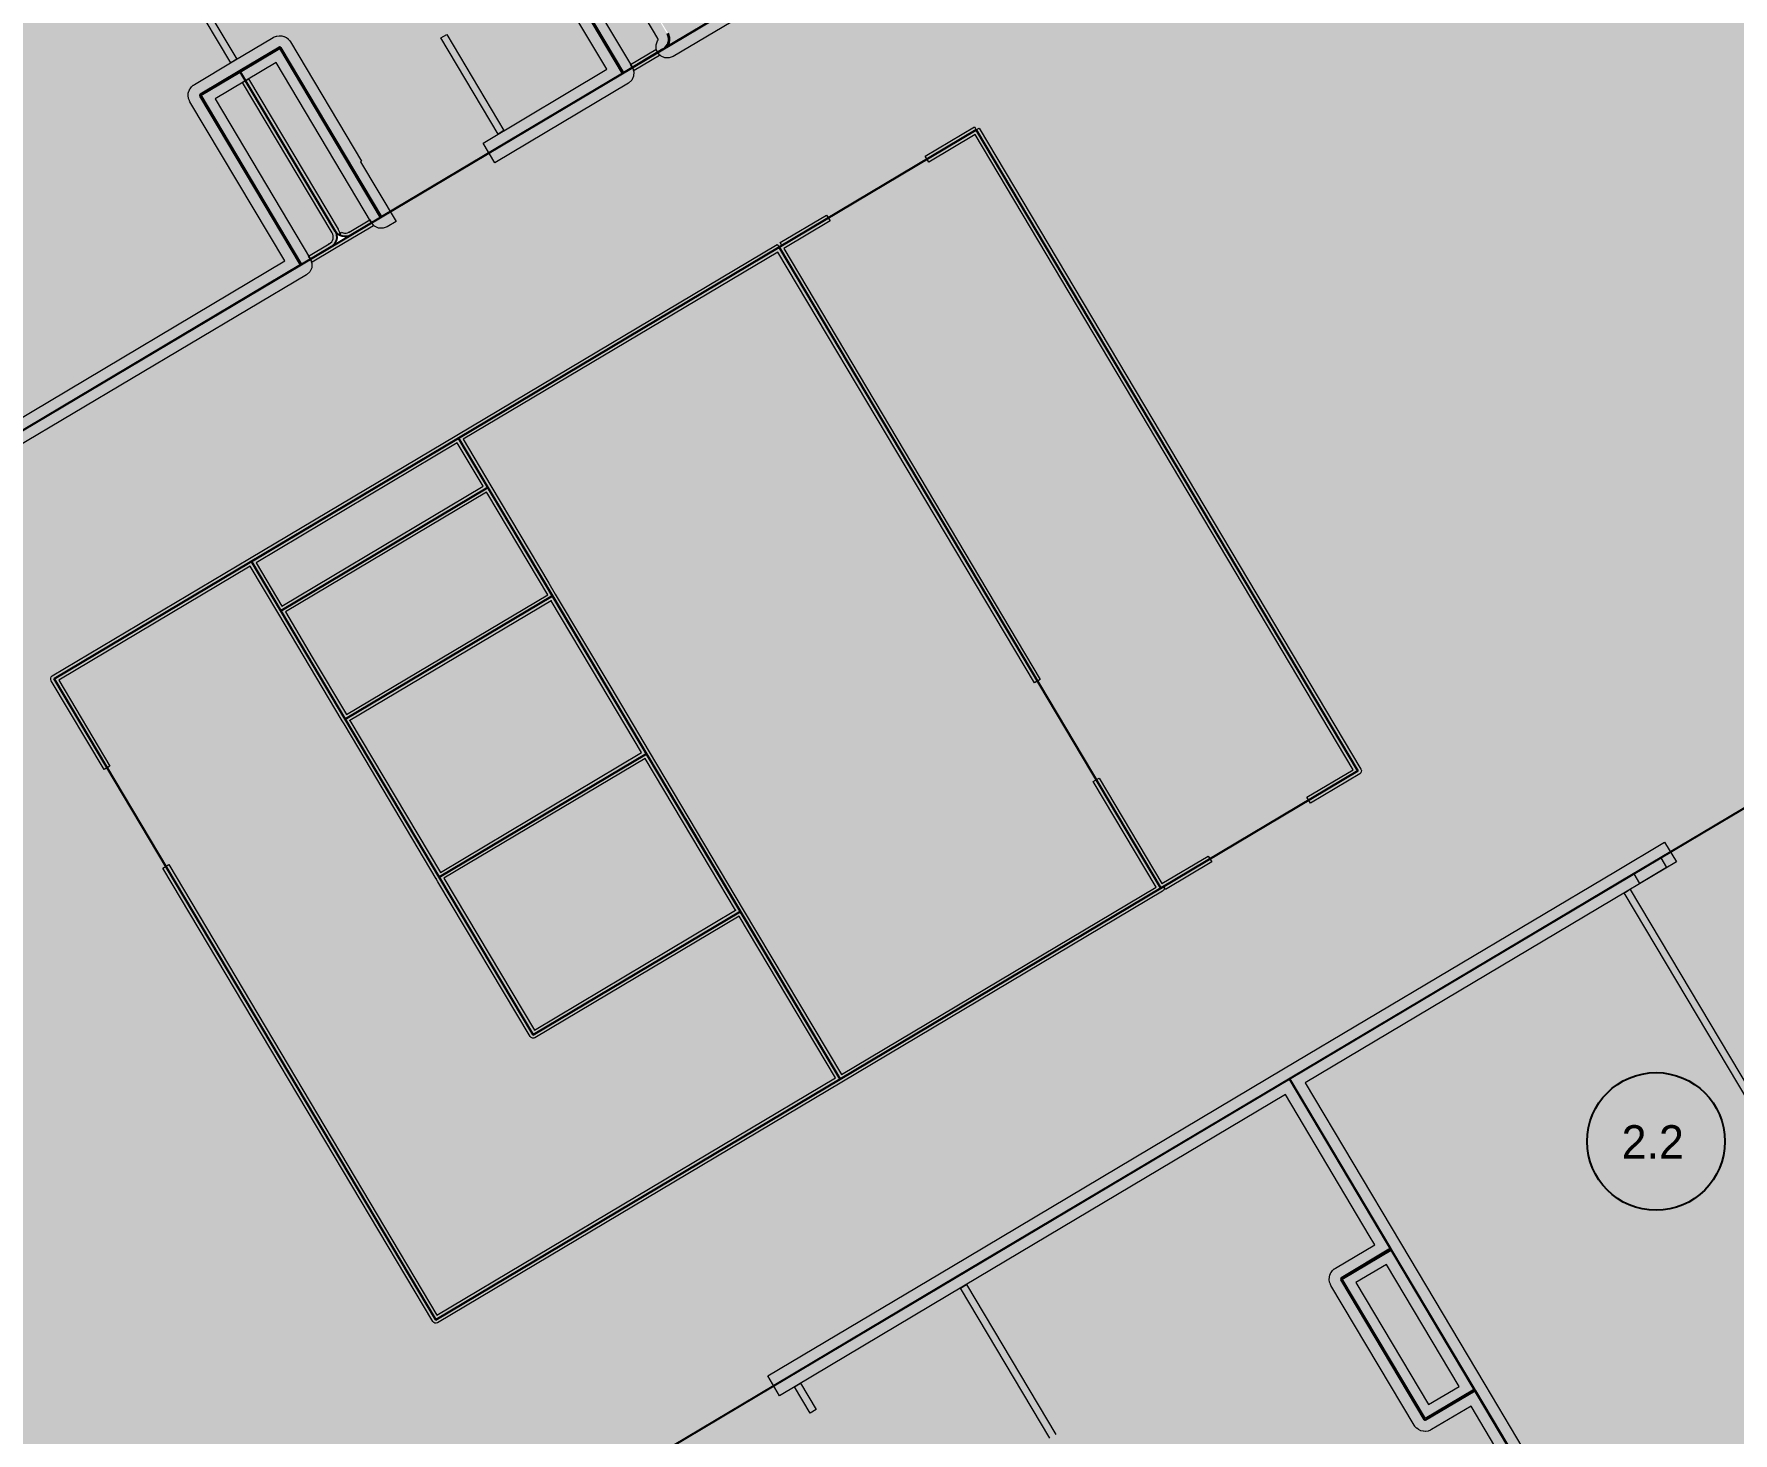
# Model space of a CAD drawing. Header units: millimetres. Extents: x 0 to 312583, y -208103 to 25097.
# Drawn here: x 54614 to 69416, y -187834 to -175643 of the extents above; entities that cross this region are included whole.
import ezdxf

# ---------------------------------------------------------------- set-up
doc = ezdxf.new("R2010")
doc.units = ezdxf.units.MM
doc.linetypes.add('Solid', pattern=[0])
for name, color, linetype, lineweight in [('Inner Walls', 5, 'Solid', 0), ('One-Bedroom Apartment', 151, 'Solid', 25), ('Room Objects', 47, 'Solid', 15), ('Room Walls', 47, 'Solid', 35), ('Service Area', 252, 'Solid', 25), ('Three-Bedroom Apartment', 250, 'Solid', 25), ('Two-Bedroom Apartment', 1, 'Solid', 35)]:
    doc.layers.add(name, color=color, linetype=linetype, lineweight=lineweight)
doc.styles.add('Dialog.plain', font='Dialog.plain')

msp = doc.modelspace()

# ---------------------------------------------------------------- hatches: boundary and pattern name
at = {"layer": 'One-Bedroom Apartment', "linetype": 'Solid', "lineweight": 25}
h = msp.add_hatch(color=250, dxfattribs=at)
h.paths.add_polyline_path([(62661, -186468), (65551, -184747), (66432, -186227), (66432, -186227), (66003, -186483), (66001, -186484), (66000, -186486), (65999, -186487), (65998, -186489), (65998, -186491), (65998, -186493), (65999, -186495), (65999, -186497), (66725, -187715), (66726, -187716), (66727, -187718), (66729, -187719), (66731, -187719), (66733, -187720), (66735, -187720), (66736, -187719), (66738, -187718), (67168, -187462), (67168, -187462), (68774, -190160), (62993, -193603), (59770, -188189)], flags=0)
h.paths.add_polyline_path([(63542, -187948), (63112, -188204), (63111, -188205), (63109, -188207), (63108, -188208), (63108, -188210), (63107, -188212), (63107, -188214), (63108, -188216), (63109, -188218), (63834, -189436), (63835, -189437), (63836, -189439), (63838, -189440), (63840, -189440), (63842, -189441), (63844, -189441), (63846, -189440), (63848, -189439), (64277, -189184), (64279, -189182), (64280, -189181), (64281, -189179), (64282, -189177), (64282, -189175), (64282, -189173), (64281, -189172), (64281, -189170), (63555, -187952), (63554, -187950), (63553, -187949), (63551, -187948), (63549, -187947), (63547, -187947), (63545, -187947), (63544, -187948)], flags=0)
at = {"layer": 'Room Objects', "linetype": 'Solid', "lineweight": 0}
msp.add_hatch(color=5, dxfattribs=at).paths.add_polyline_path([(68605, -183046), (68554, -182960), (68554, -182960), (68786, -182822), (68837, -182907), (68837, -182907)], flags=0)
at = {"layer": 'Service Area', "linetype": 'Solid', "lineweight": 25}
h = msp.add_hatch(color=254, dxfattribs=at)
h.paths.add_polyline_path([(78763, -176881), (46558, -196055), (46558, -196055), (43873, -191544), (41187, -187033), (73391, -167859), (73391, -167859), (76077, -172370)], flags=0)
h.paths.add_polyline_path([(58312, -179165), (54789, -181262), (58115, -186847), (61637, -184750), (64430, -183087), (66148, -182064), (62823, -176479), (61105, -177502)], flags=0)
for points in [[(58139, -173274), (58568, -173019), (60129, -175639), (60137, -175657), (60142, -175676), (60142, -175696), (60140, -175715), (60133, -175734), (60123, -175750), (60110, -175765), (60094, -175776), (59750, -175981)], [(57633, -177242), (57375, -177395), (57357, -177404), (57338, -177408), (57319, -177409), (57299, -177406), (57281, -177400), (57264, -177389), (57249, -177376), (57238, -177360), (56412, -175973), (56755, -175768)], [(56068, -176177), (56412, -175973), (57238, -177360), (57246, -177378), (57251, -177397), (57252, -177417), (57249, -177436), (57242, -177455), (57232, -177471), (57219, -177486), (57203, -177498), (56945, -177651)], [(62823, -176479), (66148, -182064), (64430, -183087), (61105, -177502)], [(61105, -177502), (64430, -183087), (61637, -184750), (58312, -179165)], [(58312, -179165), (56508, -180239), (56764, -180669), (57326, -181614), (58145, -182989), (58963, -184363), (60768, -183289), (60286, -182480), (61637, -184750), (58115, -186847), (54789, -181262)], [(58568, -179594), (56764, -180669), (56508, -180239), (58312, -179165)], [(59131, -180540), (57326, -181614), (56764, -180669), (58568, -179594)], [(59949, -181914), (58145, -182989), (57326, -181614), (59131, -180540)], [(60768, -183289), (58963, -184363), (58145, -182989), (59949, -181914)], [(66733, -187710), (66008, -186492), (66438, -186236), (67163, -187454)]]:
    msp.add_hatch(color=254, dxfattribs=at).paths.add_polyline_path(points, flags=0)
at = {"layer": 'Three-Bedroom Apartment', "linetype": 'Solid', "lineweight": 25}
msp.add_hatch(color=150, dxfattribs=at).paths.add_polyline_path([(54066, -172033), (62738, -166870), (65079, -170801), (65079, -170801), (64735, -171006), (64733, -171007), (64732, -171008), (64731, -171010), (64730, -171012), (64730, -171014), (64730, -171016), (64731, -171017), (64732, -171019), (65609, -172493), (63070, -174004), (60133, -175753), (60141, -175739), (60142, -175737), (60149, -175718), (60149, -175717), (60152, -175697), (60152, -175695), (60152, -175676), (60151, -175674), (60147, -175655), (60146, -175653), (60138, -175635), (60137, -175634), (58577, -173014), (58576, -173012), (58574, -173011), (58573, -173010), (58571, -173009), (58569, -173009), (58567, -173009), (58565, -173009), (58563, -173010), (58134, -173266), (58132, -173267), (58131, -173268), (58130, -173270), (58129, -173272), (58129, -173274), (58129, -173276), (58129, -173278), (58130, -173280), (59741, -175986), (57641, -177237), (57641, -177237), (56764, -175763), (56763, -175761), (56761, -175760), (56760, -175759), (56758, -175758), (56756, -175758), (56754, -175758), (56752, -175759), (56750, -175760), (56407, -175964), (56063, -176169), (56061, -176170), (56060, -176171), (56059, -176173), (56058, -176175), (56058, -176177), (56058, -176179), (56059, -176181), (56059, -176183), (56937, -177656), (54398, -179167), (51175, -173754)], flags=0)
at = {"layer": 'Two-Bedroom Apartment', "linetype": 'Solid', "lineweight": 25}
h = msp.add_hatch(color=151, dxfattribs=at)
h.paths.add_polyline_path([(68442, -183026), (70895, -181566), (71700, -182919), (71701, -182921), (71703, -182922), (71705, -182923), (71706, -182924), (71708, -182924), (71710, -182924), (71712, -182924), (71714, -182923), (72144, -182667), (72145, -182666), (72146, -182664), (72147, -182663), (72148, -182661), (72148, -182659), (72148, -182657), (72148, -182655), (72147, -182653), (71341, -181300), (74223, -179584), (77446, -184997), (74556, -186718), (68774, -190160), (65551, -184747)], flags=0)
h.paths.add_polyline_path([(72520, -184276), (72949, -184020), (72951, -184019), (72952, -184018), (72953, -184016), (72954, -184014), (72954, -184012), (72954, -184010), (72954, -184008), (72953, -184007), (72228, -182789), (72226, -182787), (72225, -182786), (72223, -182785), (72221, -182784), (72220, -182784), (72218, -182784), (72216, -182784), (72214, -182785), (71784, -183041), (71783, -183042), (71781, -183043), (71780, -183045), (71780, -183047), (71779, -183049), (71780, -183051), (71780, -183053), (71781, -183055), (72506, -184273), (72507, -184274), (72509, -184275), (72510, -184276), (72512, -184277), (72514, -184277), (72516, -184277), (72518, -184277)], flags=0)

# ---------------------------------------------------------------- linework, layer by layer
at = {"layer": 'Inner Walls', "color": 47, "linetype": 'Solid', "lineweight": 15}
for p, q in [((60049, -175681), (58537, -173142)), ((58263, -173305), (59827, -175935)), ((59604, -175951), (58044, -173331)), ((63122, -174090), (60184, -175839)), ((56355, -175878), (56699, -175674)), ((56699, -175674), (56708, -175669)), ((56708, -175669), (56709, -175668)), ((56709, -175668), (56728, -175662)), ((56728, -175662), (56730, -175661)), ((56730, -175661), (56749, -175658)), ((56749, -175658), (56751, -175658)), ((56751, -175658), (56771, -175659)), ((56771, -175659), (56773, -175660)), ((56773, -175660), (56792, -175664)), ((56792, -175664), (56794, -175665)), ((56794, -175665), (56811, -175673)), ((56811, -175673), (56813, -175674)), ((56813, -175674), (56829, -175686)), ((56829, -175686), (56830, -175688)), ((60051, -175687), (60049, -175681)), ((60052, -175689), (60051, -175687)), ((56830, -175688), (56843, -175702)), ((56843, -175702), (56844, -175704)), ((56844, -175704), (56850, -175712)), ((56850, -175712), (57469, -176752)), ((60034, -175738), (60047, -175702)), ((60035, -175775), (60034, -175738)), ((60050, -175810), (60035, -175775)), ((60047, -175702), (60051, -175695)), ((60077, -175836), (60050, -175810)), ((60051, -175695), (60052, -175693)), ((60052, -175691), (60052, -175689)), ((60052, -175693), (60052, -175691)), ((56012, -176083), (56355, -175878)), ((56724, -175891), (56192, -176208)), ((57555, -177288), (56724, -175891)), ((58527, -176593), (59604, -175951)), ((59827, -175935), (59840, -175972)), ((59840, -175972), (59838, -176011)), ((60111, -175851), (60077, -175836)), ((60149, -175852), (60111, -175851)), ((60184, -175839), (60149, -175852)), ((55965, -176139), (55973, -176121)), ((55973, -176121), (55974, -176120)), ((55974, -176120), (55986, -176104)), ((55986, -176104), (55987, -176103)), ((55987, -176103), (56002, -176089)), ((56002, -176089), (56003, -176088)), ((56003, -176088), (56012, -176083)), ((59793, -176072), (58629, -176765)), ((59822, -176046), (59793, -176072)), ((59838, -176011), (59822, -176046)), ((55958, -176181), (55959, -176162)), ((55958, -176183), (55958, -176181)), ((55961, -176203), (55958, -176183)), ((55959, -176160), (55964, -176141)), ((55959, -176162), (55959, -176160)), ((55961, -176205), (55961, -176203)), ((55968, -176223), (55961, -176205)), ((55964, -176141), (55965, -176139)), ((55969, -176225), (55968, -176223)), ((55973, -176234), (55969, -176225)), ((56800, -177621), (55973, -176234)), ((56192, -176208), (57023, -177605)), ((58629, -176765), (58527, -176593)), ((57469, -176752), (57460, -176757)), ((57460, -176757), (57770, -177276)), ((57581, -177317), (57555, -177288)), ((57770, -177276), (57692, -177323)), ((57617, -177334), (57581, -177317)), ((57656, -177336), (57617, -177334)), ((57692, -177323), (57656, -177336)), ((57023, -177605), (57036, -177642)), ((54433, -179030), (56800, -177621)), ((56988, -177742), (54449, -179253)), ((57017, -177716), (56988, -177742)), ((57034, -177681), (57017, -177716)), ((57036, -177642), (57034, -177681)), ((68391, -182940), (68820, -182684)), ((68820, -182684), (68923, -182856)), ((65500, -184661), (68391, -182940)), ((68923, -182856), (68493, -183112)), ((68493, -183112), (65688, -184782)), ((62609, -186382), (65500, -184661)), ((65688, -184782), (66518, -186176)), ((65517, -184884), (62712, -186554)), ((66247, -186111), (65517, -184884)), ((65952, -186397), (66295, -186193)), ((66295, -186193), (66247, -186111)), ((66518, -186176), (67254, -187411)), ((61008, -187336), (62609, -186382)), ((65898, -186496), (65899, -186476)), ((65899, -186474), (65904, -186455)), ((65899, -186476), (65899, -186474)), ((65904, -186455), (65905, -186453)), ((65905, -186453), (65913, -186436)), ((65913, -186436), (65914, -186434)), ((65914, -186434), (65926, -186418)), ((65926, -186418), (65927, -186417)), ((65927, -186417), (65942, -186404)), ((65942, -186404), (65944, -186403)), ((65944, -186403), (65952, -186397)), ((66398, -186364), (66131, -186523)), ((67031, -187428), (66398, -186364)), ((62712, -186554), (61110, -187508)), ((65898, -186498), (65898, -186496)), ((65901, -186517), (65898, -186498)), ((65901, -186519), (65901, -186517)), ((65908, -186537), (65901, -186519)), ((65909, -186539), (65908, -186537)), ((65913, -186548), (65909, -186539)), ((66639, -187766), (65913, -186548)), ((66131, -186523), (66764, -187586)), ((61110, -187508), (61008, -187336)), ((66764, -187586), (67031, -187428)), ((67254, -187411), (68732, -189894)), ((67133, -187600), (66789, -187804)), ((68560, -189997), (67133, -187600)), ((66644, -187774), (66639, -187766)), ((66645, -187776), (66644, -187774)), ((66658, -187790), (66645, -187776)), ((66660, -187792), (66658, -187790)), ((66675, -187803), (66660, -187792)), ((66677, -187804), (66675, -187803)), ((66695, -187813), (66677, -187804)), ((66697, -187813), (66695, -187813)), ((66716, -187818), (66697, -187813)), ((66718, -187818), (66716, -187818)), ((66737, -187820), (66718, -187818)), ((66739, -187819), (66737, -187820)), ((66759, -187817), (66739, -187819)), ((66760, -187816), (66759, -187817)), ((66779, -187810), (66760, -187816)), ((66781, -187809), (66779, -187810)), ((66789, -187804), (66781, -187809))]:
    msp.add_line(p, q, dxfattribs=at)
at = {"layer": 'One-Bedroom Apartment', "color": 250, "linetype": 'Solid', "lineweight": 25}
for p, q in [((62661, -186468), (65551, -184747)), ((65551, -184747), (66432, -186227)), ((66432, -186227), (66003, -186483)), ((59770, -188189), (62661, -186468)), ((65999, -186487), (65998, -186489)), ((65998, -186489), (65998, -186491)), ((65998, -186491), (65998, -186493)), ((66000, -186486), (65999, -186487)), ((66001, -186484), (66000, -186486)), ((66003, -186483), (66001, -186484)), ((65998, -186493), (65999, -186495)), ((65999, -186495), (65999, -186497)), ((65999, -186497), (66725, -187715)), ((66738, -187718), (67168, -187462)), ((67168, -187462), (68774, -190160)), ((66725, -187715), (66726, -187716)), ((66726, -187716), (66727, -187718)), ((66727, -187718), (66729, -187719)), ((66729, -187719), (66731, -187719)), ((66731, -187719), (66733, -187720)), ((66733, -187720), (66735, -187720)), ((66735, -187720), (66736, -187719)), ((66736, -187719), (66738, -187718))]:
    msp.add_line(p, q, dxfattribs=at)
for p in [(66432, -186227), (67168, -187462)]:
    msp.add_point(p, dxfattribs=at)
at = {"layer": 'Room Objects', "color": 0, "linetype": 'Solid', "lineweight": 0}
for p, q in [((68554, -182960), (68786, -182822)), ((68837, -182907), (68605, -183046)), ((68786, -182822), (68837, -182907)), ((68605, -183046), (68554, -182960))]:
    msp.add_line(p, q, dxfattribs=at)
for p in [(68837, -182907), (68554, -182960)]:
    msp.add_point(p, dxfattribs=at)
at = {"layer": 'Room Walls', "color": 47, "linetype": 'Solid', "lineweight": 9}
for p, q in [((56330, -175894), (55652, -174755)), ((55719, -174750), (56381, -175863)), ((58159, -175677), (58210, -175647)), ((58657, -176515), (58159, -175677)), ((58210, -175647), (58709, -176485)), ((59812, -175909), (60032, -175778)), ((60063, -175830), (59843, -175961)), ((60032, -175778), (60063, -175830)), ((56381, -175863), (56330, -175894)), ((59843, -175961), (59812, -175909)), ((56432, -176065), (56458, -176050)), ((57211, -177375), (56432, -176065)), ((56458, -176050), (56483, -176035)), ((56483, -176035), (57264, -177345)), ((58709, -176485), (58657, -176515)), ((62378, -176709), (62808, -176453)), ((62813, -176520), (62409, -176761)), ((62808, -176453), (62823, -176479)), ((66107, -182054), (62813, -176520)), ((62823, -176479), (62849, -176464)), ((62849, -176464), (66174, -182049)), ((62409, -176761), (62378, -176709)), ((57361, -177369), (57540, -177262)), ((57571, -177314), (57390, -177421)), ((57540, -177262), (57571, -177314)), ((61115, -177461), (61519, -177221)), ((61550, -177272), (61146, -177513)), ((61519, -177221), (61550, -177272)), ((57186, -177472), (57199, -177463)), ((57199, -177463), (57208, -177453)), ((57208, -177453), (57215, -177442)), ((57218, -177388), (57211, -177375)), ((57215, -177442), (57220, -177429)), ((57221, -177402), (57218, -177388)), ((57390, -177421), (57218, -177523)), ((57220, -177429), (57222, -177415)), ((57222, -177415), (57221, -177402)), ((57264, -177345), (57265, -177348)), ((57265, -177348), (57273, -177365)), ((57273, -177365), (57275, -177371)), ((57275, -177371), (57280, -177390)), ((57280, -177390), (57281, -177396)), ((57281, -177400), (57291, -177371)), ((57281, -177396), (57281, -177400)), ((57291, -177371), (57307, -177377)), ((57307, -177377), (57320, -177379)), ((57320, -177379), (57334, -177378)), ((57334, -177378), (57347, -177375)), ((57347, -177375), (57361, -177369)), ((61130, -177487), (61115, -177461)), ((57007, -177579), (57186, -177472)), ((57038, -177631), (57007, -177579)), ((57218, -177523), (57038, -177631)), ((58297, -179139), (61089, -177476)), ((61094, -177543), (58353, -179175)), ((61089, -177476), (61105, -177502)), ((63330, -181298), (61094, -177543)), ((61105, -177502), (61130, -177487)), ((61146, -177513), (63381, -181267)), ((56492, -180213), (58297, -179139)), ((58302, -179206), (56549, -180250)), ((58406, -179381), (58302, -179206)), ((58353, -179175), (58594, -179579)), ((58527, -179584), (58406, -179381)), ((56774, -180628), (58527, -179584)), ((58558, -179636), (56805, -180679)), ((58568, -179653), (58558, -179636)), ((59090, -180529), (58568, -179653)), ((58594, -179579), (59100, -180429)), ((54774, -181237), (56492, -180213)), ((56549, -180250), (56774, -180628)), ((56497, -180280), (54830, -181273)), ((56738, -180684), (56497, -180280)), ((57337, -181573), (59090, -180529)), ((59100, -180429), (59156, -180524)), ((59156, -180524), (59639, -181335)), ((57300, -181629), (56738, -180684)), ((56805, -180679), (57039, -181073)), ((59120, -180581), (57367, -181624)), ((59553, -181308), (59120, -180581)), ((57039, -181073), (57337, -181573)), ((54760, -181255), (54765, -181244)), ((54760, -181267), (54760, -181255)), ((54763, -181278), (54760, -181267)), ((55225, -182052), (54763, -181278)), ((54765, -181244), (54774, -181237)), ((54830, -181273), (55276, -182022)), ((59908, -181904), (59553, -181308)), ((63381, -181267), (63330, -181298)), ((59639, -181335), (59975, -181899)), ((57316, -181655), (57300, -181629)), ((57443, -181869), (57316, -181655)), ((57367, -181624), (58155, -182948)), ((58119, -183004), (57443, -181869)), ((58155, -182948), (59908, -181904)), ((59975, -181899), (60793, -183274)), ((55276, -182022), (55225, -182052)), ((59939, -181956), (58186, -182999)), ((60508, -182912), (59939, -181956)), ((66174, -182049), (66178, -182060)), ((63841, -182157), (63893, -182127)), ((64389, -183077), (63841, -182157)), ((63893, -182127), (64440, -183046)), ((65703, -182294), (66107, -182054)), ((66164, -182090), (65734, -182346)), ((66172, -182082), (66164, -182090)), ((66177, -182071), (66172, -182082)), ((66178, -182060), (66177, -182071)), ((65734, -182346), (65703, -182294)), ((55736, -182911), (55788, -182881)), ((58089, -186863), (55736, -182911)), ((55788, -182881), (58125, -186806)), ((60727, -183279), (60508, -182912)), ((64440, -183046), (64844, -182806)), ((64875, -182857), (64471, -183098)), ((64844, -182806), (64875, -182857)), ((58134, -183030), (58119, -183004)), ((58938, -184379), (58134, -183030)), ((58186, -182999), (58974, -184322)), ((61648, -184709), (64389, -183077)), ((64471, -183098), (64456, -183072)), ((64456, -183072), (64460, -183083)), ((64460, -183083), (64459, -183095)), ((64445, -183113), (61653, -184776)), ((64454, -183105), (64445, -183113)), ((64459, -183095), (64454, -183105)), ((68467, -183127), (68480, -183120)), ((70012, -185722), (68467, -183127)), ((68480, -183120), (68493, -183112)), ((68493, -183112), (68518, -183095)), ((68518, -183095), (68519, -183097)), ((68519, -183097), (70064, -185692)), ((58974, -184322), (60727, -183279)), ((60757, -183330), (58979, -184389)), ((61596, -184739), (60757, -183330)), ((60793, -183274), (61648, -184709)), ((58945, -184388), (58938, -184379)), ((58956, -184393), (58945, -184388)), ((58968, -184393), (58956, -184393)), ((58979, -184389), (58968, -184393)), ((58125, -186806), (61596, -184739)), ((61653, -184776), (58130, -186873)), ((62686, -186570), (62737, -186539)), ((63465, -187878), (62686, -186570)), ((62737, -186539), (63516, -187847)), ((58097, -186871), (58089, -186863)), ((58107, -186876), (58097, -186871)), ((58119, -186877), (58107, -186876)), ((58130, -186873), (58119, -186877)), ((61241, -187430), (61292, -187399)), ((61377, -187659), (61241, -187430)), ((61292, -187399), (61428, -187628)), ((61428, -187628), (61377, -187659))]:
    msp.add_line(p, q, dxfattribs=at)
for p in [(57361, -177369), (57186, -177472), (59120, -180581), (57367, -181624), (58119, -183004), (60727, -183279)]:
    msp.add_point(p, dxfattribs=at)
at = {"layer": 'Service Area', "color": 254, "linetype": 'Solid', "lineweight": 25}
for p, q in [((41187, -187033), (73391, -167859)), ((59750, -175981), (58139, -173274)), ((60129, -175639), (60137, -175657)), ((60137, -175657), (60142, -175676)), ((60142, -175676), (60142, -175696)), ((56412, -175973), (56755, -175768)), ((56755, -175768), (57633, -177242)), ((60094, -175776), (59750, -175981)), ((60110, -175765), (60094, -175776)), ((60123, -175750), (60110, -175765)), ((60133, -175734), (60123, -175750)), ((60140, -175715), (60133, -175734)), ((60142, -175696), (60140, -175715)), ((56068, -176177), (56412, -175973)), ((56412, -175973), (57238, -177360)), ((57238, -177360), (56412, -175973)), ((56945, -177651), (56068, -176177)), ((61105, -177502), (62823, -176479)), ((62823, -176479), (61105, -177502)), ((62823, -176479), (66148, -182064)), ((66148, -182064), (62823, -176479)), ((78763, -176881), (46558, -196055)), ((57633, -177242), (57375, -177395)), ((57242, -177455), (57232, -177471)), ((57238, -177360), (57246, -177378)), ((57249, -177376), (57238, -177360)), ((57249, -177436), (57242, -177455)), ((57246, -177378), (57251, -177397)), ((57264, -177389), (57249, -177376)), ((57252, -177417), (57249, -177436)), ((57251, -177397), (57252, -177417)), ((57281, -177400), (57264, -177389)), ((57299, -177406), (57281, -177400)), ((57319, -177409), (57299, -177406)), ((57338, -177408), (57319, -177409)), ((57357, -177404), (57338, -177408)), ((57375, -177395), (57357, -177404)), ((57203, -177498), (56945, -177651)), ((57219, -177486), (57203, -177498)), ((57232, -177471), (57219, -177486)), ((58312, -179165), (61105, -177502)), ((61105, -177502), (58312, -179165)), ((61105, -177502), (64430, -183087)), ((64430, -183087), (61105, -177502)), ((54789, -181262), (58312, -179165)), ((58312, -179165), (54789, -181262)), ((58312, -179165), (56508, -180239)), ((56508, -180239), (58312, -179165)), ((61637, -184750), (58312, -179165)), ((58312, -179165), (58568, -179594)), ((58568, -179594), (56764, -180669)), ((56764, -180669), (58568, -179594)), ((58568, -179594), (59131, -180540)), ((56508, -180239), (56764, -180669)), ((56764, -180669), (56508, -180239)), ((59131, -180540), (57326, -181614)), ((57326, -181614), (59131, -180540)), ((59131, -180540), (59949, -181914)), ((56764, -180669), (57326, -181614)), ((57326, -181614), (56764, -180669)), ((58115, -186847), (54789, -181262)), ((54789, -181262), (58115, -186847)), ((57326, -181614), (58145, -182989)), ((58145, -182989), (57326, -181614)), ((59949, -181914), (58145, -182989)), ((58145, -182989), (59949, -181914)), ((59949, -181914), (60768, -183289)), ((66148, -182064), (64430, -183087)), ((64430, -183087), (66148, -182064)), ((60768, -183289), (60286, -182480)), ((60286, -182480), (61637, -184750)), ((58145, -182989), (58963, -184363)), ((58963, -184363), (58145, -182989)), ((64430, -183087), (61637, -184750)), ((61637, -184750), (64430, -183087)), ((58963, -184363), (60768, -183289)), ((60768, -183289), (58963, -184363)), ((61637, -184750), (58115, -186847)), ((58115, -186847), (61637, -184750)), ((66008, -186492), (66438, -186236)), ((66438, -186236), (67163, -187454)), ((66733, -187710), (66008, -186492)), ((67163, -187454), (66733, -187710))]:
    msp.add_line(p, q, dxfattribs=at)
at = {"layer": 'Three-Bedroom Apartment', "color": 150, "linetype": 'Solid', "lineweight": 25}
for p, q in [((58130, -173280), (59741, -175986)), ((63070, -174004), (60133, -175753)), ((60146, -175653), (60138, -175635)), ((60147, -175655), (60146, -175653)), ((60151, -175674), (60147, -175655)), ((60152, -175676), (60151, -175674)), ((60152, -175695), (60152, -175676)), ((56750, -175760), (56407, -175964)), ((56752, -175759), (56750, -175760)), ((56754, -175758), (56752, -175759)), ((56756, -175758), (56754, -175758)), ((56758, -175758), (56756, -175758)), ((56760, -175759), (56758, -175758)), ((56761, -175760), (56760, -175759)), ((56763, -175761), (56761, -175760)), ((56764, -175763), (56763, -175761)), ((57641, -177237), (56764, -175763)), ((60133, -175753), (60141, -175739)), ((60141, -175739), (60142, -175737)), ((60142, -175737), (60149, -175718)), ((60149, -175717), (60152, -175697)), ((60149, -175718), (60149, -175717)), ((60152, -175697), (60152, -175695)), ((56407, -175964), (56063, -176169)), ((59741, -175986), (57641, -177237)), ((56059, -176173), (56058, -176175)), ((56058, -176175), (56058, -176177)), ((56058, -176177), (56058, -176179)), ((56058, -176179), (56059, -176181)), ((56060, -176171), (56059, -176173)), ((56059, -176181), (56059, -176183)), ((56059, -176183), (56937, -177656)), ((56061, -176170), (56060, -176171)), ((56063, -176169), (56061, -176170)), ((56937, -177656), (54398, -179167))]:
    msp.add_line(p, q, dxfattribs=at)
at = {"layer": 'Three-Bedroom Apartment', "color": 7, "linetype": 'Solid', "lineweight": 25}
msp.add_circle((68745, -185293), 600, dxfattribs=at)
at = {"layer": 'Three-Bedroom Apartment', "color": 150, "linetype": 'Solid', "lineweight": 25}
msp.add_point((57641, -177237), dxfattribs=at)
at = {"layer": 'Two-Bedroom Apartment', "color": 151, "linetype": 'Solid', "lineweight": 25}
for p, q in [((68442, -183026), (70895, -181566)), ((65551, -184747), (68442, -183026)), ((68774, -190160), (65551, -184747))]:
    msp.add_line(p, q, dxfattribs=at)

# ---------------------------------------------------------------- texts
at = {"layer": 'Three-Bedroom Apartment', "color": 7, "linetype": 'Solid', "lineweight": 25, "style": 'Dialog.plain'}
msp.add_text('2.2', height=291.6, dxfattribs=at).set_placement((68445, -185443))

doc.saveas('drawing.dxf')
